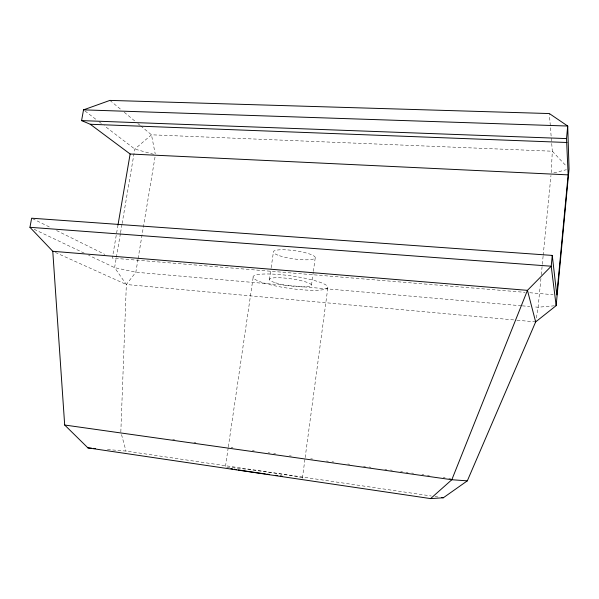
<?xml version="1.0" encoding="UTF-8"?>
<svg xmlns="http://www.w3.org/2000/svg" width="599" height="599" viewBox="0 0 599 599"><rect width="100%" height="100%" fill="white"/><g stroke="black" fill="none" stroke-linecap="round" stroke-linejoin="round"><path stroke-width="0.45" stroke-dasharray="3 2.25" d="M120.826 431.991L126.344 284.51L135.838 272.231L137.972 259.389M551.192 172.669L552.323 151.218L549.343 113.555M540.927 278.46L538.127 307.227L535.813 320.997M541.294 274.754L543.098 256.192M543.188 255.264L550.968 175.462M302.435 477.987L305.033 458.549M305.153 457.621L327.893 287.318M311.502 285.161L313.255 272.305M313.374 271.384L315.254 257.615M269.453 279.613L271.033 268.622M271.16 267.708L273.399 252.142M228.204 447.767L225.359 467.198A38.987 1.071 7.9 0 1 230.023 467.422M228.339 446.839L253.145 277.457M138.129 258.469L155.089 156.631M118.003 224.947L112.335 258.117L525.121 292.349M120.399 233.632L114.604 267.641L126.344 284.51L516.121 320.128M120.556 232.712L121.964 224.438M122.121 223.524L134.797 149.076L151.465 134.805L552.323 151.218L566.572 166.387M553.835 172.916L566.362 169.712M554.352 305.804L538.127 307.227L533.469 306.823M529.778 292.739L553.072 294.671M107.438 449.527L126 451.077L431.302 496.002M521.362 305.775L135.838 272.231L114.604 267.641L88.622 255.256M522.298 305.849L529.748 306.501M517.057 320.21L535.663 321.91M172.707 439.307L174.556 439.569M194.016 442.309L195.866 442.571M231.072 447.535L232.929 447.797M252.381 450.538L254.238 450.8M268.135 452.762L269.984 453.024M273.691 453.548L275.547 453.81M289.444 455.764L291.294 456.026M310.746 458.774L312.603 459.029M326.5 460.99L328.349 461.252M332.056 461.777L333.913 462.039M347.809 463.993L349.659 464.255M363.556 466.217L365.412 466.479M369.119 467.003L370.968 467.265M384.865 469.219L386.722 469.481M390.428 470.005L392.278 470.267M400.619 471.443L402.468 471.705M406.174 472.222L408.031 472.484M411.738 473.008L413.587 473.27M421.928 474.445L423.778 474.708M427.484 475.232L429.341 475.494M443.238 477.448L445.087 477.71M448.793 478.234L450.643 478.496M435.001 496.549L439.629 497.23M153.599 154.302L134.797 149.076L104.331 125.775M55.31 252.434L126.344 284.51M34.143 229.305L84.429 253.265M32.473 218.62L50.773 227.672M56.598 230.555L104.847 254.41M85.006 110.995L96.154 119.523M99.127 121.792L101.358 123.499M109.924 100.4L121.387 109.887M124.248 112.26L134.992 121.163M137.86 123.529L140.009 125.311M140.72 125.902L151.465 134.805L155.216 153.891M121.53 434.597L126 451.077M232.12 467.617A38.987 1.071 7.9 0 1 280.325 473.929A38.987 1.071 7.9 0 1 300.99 478.062M275.637 282.833A21.235 3.549 8 0 0 310.799 285.985A21.235 3.549 8 0 0 284.959 278.101A21.235 3.549 8 0 0 275.637 282.833M279.501 255.736A21.137 4.126 8 0 0 314.535 258.596A21.137 4.126 8 0 0 288.913 250.03A21.137 4.126 8 0 0 279.501 255.736M263.68 282.945A37.767 6.319 8 0 0 326.492 288.77A37.767 6.319 8 0 0 281.275 274.709A37.767 6.319 8 0 0 263.68 282.945"/><path stroke-width="0.9" d="M568.144 174.871L556.8 294.978L552.263 255.414L31.642 218.208L29.95 227.306L52.772 251.288L64.685 425.02L87.948 447.902L430.606 498.6L443.327 497.769L467.325 480.847L535.663 321.91L556.149 305.647L569.05 169.023L567.71 126.037L549.343 113.555L109.924 100.4L83.523 109.857L81.584 120.601L90.277 124.27L130.133 154.003L568.144 174.871L566.512 138.586L567.71 126.037L83.523 109.857M552.263 255.414L551.222 266.218L556.149 305.647M118.003 224.947L130.133 154.003M430.606 498.6L451.826 479.732L527.457 290.35L551.222 266.218L29.95 227.306M81.584 120.601L566.512 138.586M90.277 124.27L567.021 142.495M467.325 480.847L451.826 479.732L64.685 425.02M52.772 251.288L527.457 290.35L535.663 321.91M87.948 447.902L91.662 448.209M93.511 448.366L95.368 448.524M441.478 497.499L443.327 497.769M282.032 476.1A38.987 1.071 7.9 0 1 280.339 475.891M277.704 475.561A38.987 1.071 7.9 0 1 275.899 475.329M269.655 474.505A38.987 1.071 7.9 0 1 267.034 474.146M265.275 473.906A38.987 1.071 7.9 0 1 262.647 473.547M261.778 473.427A38.987 1.071 7.9 0 1 242.131 470.522M241.187 470.372A38.987 1.071 7.9 0 1 238.454 469.93M236.747 469.653A38.987 1.071 7.9 0 1 234.396 469.257M232.569 468.935A38.987 1.071 7.9 0 1 230.922 468.635"/></g></svg>
